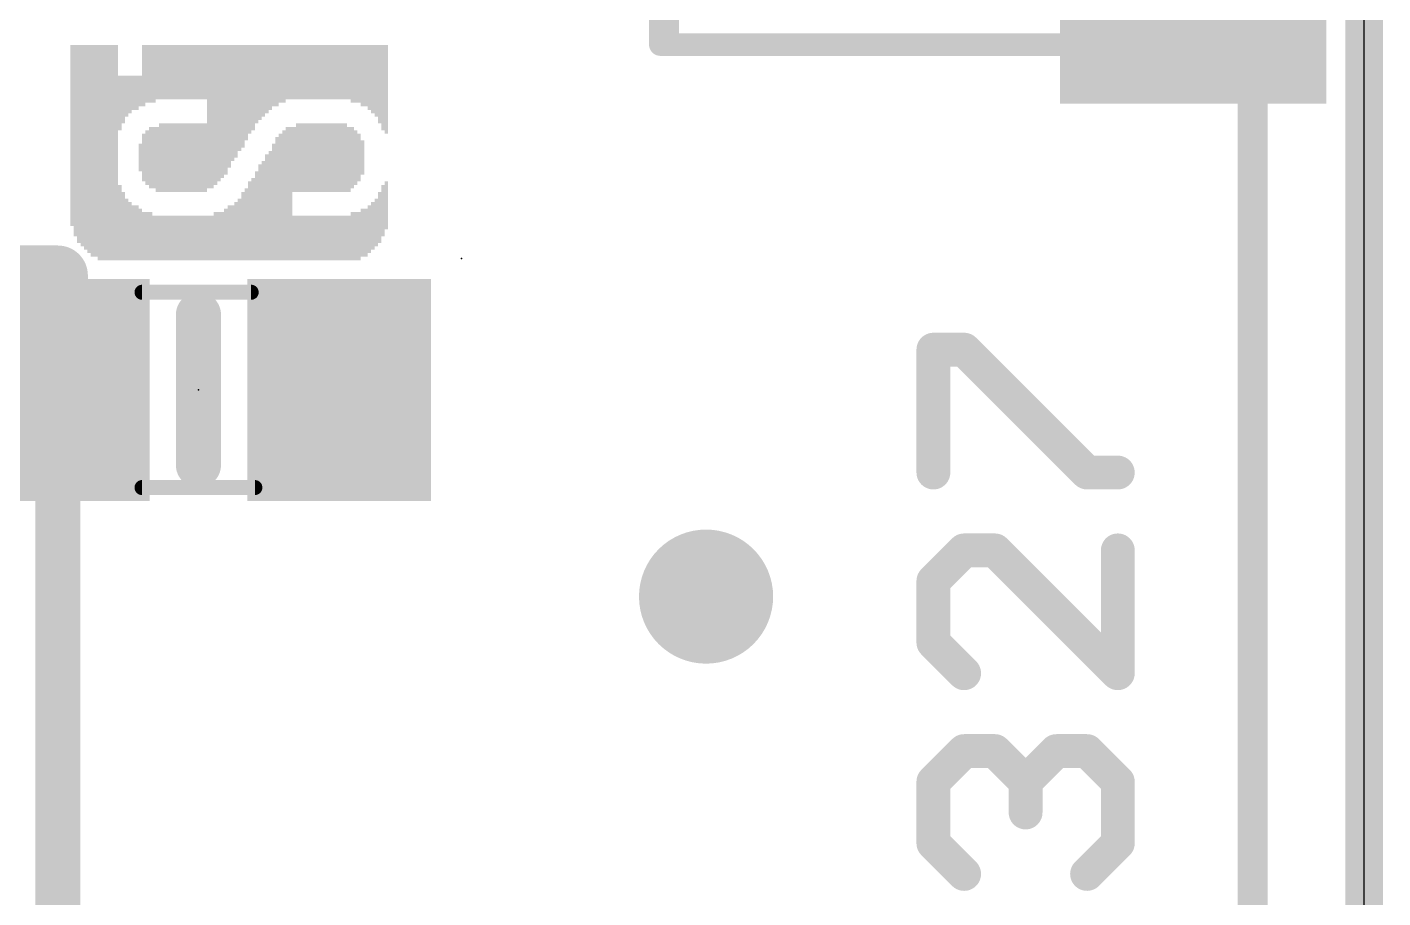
# Model space of a CAD drawing. Extents: x -8.6 to 41.9, y -5.2 to 49.8.
# Drawn here: x 26.53 to 35.69, y 9.65 to 15.53 of the extents above; entities that cross this region are included whole.
import ezdxf

# ---------------------------------------------------------------- set-up
doc = ezdxf.new("R2010")
doc.units = 0
for name, color, linetype in [('1', 12, 'CONTINUOUS'), ('16', 5, 'CONTINUOUS'), ('18', 110, 'CONTINUOUS'), ('20', 53, 'CONTINUOUS'), ('21', 40, 'CONTINUOUS'), ('22', 6, 'CONTINUOUS'), ('23', 40, 'CONTINUOUS'), ('51', 253, 'CONTINUOUS')]:
    doc.layers.add(name, color=color, linetype=linetype)

# ---------------------------------------------------------------- blocks, each defined once
blk = doc.blocks.new('RECT')
blk.add_solid([(-0.5, -0.5), (0.5, -0.5), (-0.5, 0.5), (0.5, 0.5)])
blk = doc.blocks.new('ROUNDV')
at = {"const_width": 0.5}
blk.add_lwpolyline([(0, -0.25, 1), (0, 0.25, 1), (0, -0.25)], format="xyb", dxfattribs=at)

msp = doc.modelspace()

# ---------------------------------------------------------------- linework, layer by layer
at = {"layer": '1'}
for points, const_width in [([(35.56, 41.91), (35.56, -5.08)], 0.254), ([(26.736, 13.854), (22.54, 13.854)], 0.4064), ([(26.736, 13.854), (26.736, 13.081)], 0.4064), ([(26.736, 8.702), (26.736, 13.081)], 0.3048)]:
    msp.add_lwpolyline(points, dxfattribs=dict(at, const_width=const_width))
for points, const_width in [([(26.8376, 13.854, 1), (26.6344, 13.854)], 0.2032), ([(26.736, 13.7524, 1), (26.736, 13.9556)], 0.2032), ([(26.8122, 13.081, 1), (26.6598, 13.081)], 0.1524), ([(26.6344, 13.081, 1), (26.8376, 13.081)], 0.2032)]:
    msp.add_lwpolyline(points, format="xyb", dxfattribs=dict(at, const_width=const_width))
at = {"layer": '16', "const_width": 0.254}
msp.add_lwpolyline([(35.56, 41.91), (35.56, -5.08)], dxfattribs=at)
at = {"layer": '20'}
msp.add_line((35.56, -2.54), (35.56, 39.37), dxfattribs=at)
at = {"layer": '21'}
for points, const_width in [([(30.806, 15.415), (30.806, 16.515)], 0.1524), ([(33.406, 15.415), (30.806, 15.415)], 0.1524), ([(27.686, 12.573), (27.686, 13.589)], 0.3048), ([(32.6506, 12.5226), (32.6506, 13.353)], 0.2286), ([(32.6506, 13.353), (32.8582, 13.353)], 0.2286), ([(32.8582, 13.353), (33.6887, 12.5226)], 0.2286), ([(33.6887, 12.5226), (33.8963, 12.5226)], 0.2286), ([(32.8582, 11.9965), (32.6506, 11.7889)], 0.2286), ([(33.0659, 11.9965), (32.8582, 11.9965)], 0.2286), ([(33.8963, 11.1661), (33.0659, 11.9965)], 0.2286), ([(33.8963, 11.9965), (33.8963, 11.1661)], 0.2286), ([(32.6506, 11.7889), (32.6506, 11.3737)], 0.2286), ([(32.6506, 11.3737), (32.8582, 11.1661)], 0.2286), ([(32.6506, 10.4324), (32.8582, 10.64)], 0.2286), ([(32.8582, 10.64), (33.0659, 10.64)], 0.2286), ([(33.0659, 10.64), (33.2735, 10.4324)], 0.2286), ([(33.2735, 10.4324), (33.4811, 10.64)], 0.2286), ([(33.4811, 10.64), (33.6887, 10.64)], 0.2286), ([(33.6887, 10.64), (33.8963, 10.4324)], 0.2286), ([(32.6506, 10.0172), (32.6506, 10.4324)], 0.2286), ([(33.2735, 10.4324), (33.2735, 10.2248)], 0.2286), ([(33.8963, 10.4324), (33.8963, 10.0172)], 0.2286), ([(32.8582, 9.8096), (32.6506, 10.0172)], 0.2286), ([(33.8963, 10.0172), (33.6887, 9.8096)], 0.2286)]:
    msp.add_lwpolyline(points, dxfattribs=dict(at, const_width=const_width))
for points, const_width in [([(30.806, 15.4531, 1), (30.806, 15.3769)], 0.0762), ([(33.406, 15.3769, 1), (33.406, 15.4531)], 0.0762), ([(30.7679, 15.415, 1), (30.8441, 15.415)], 0.0762), ([(27.7622, 13.589, 1), (27.6098, 13.589)], 0.1524), ([(32.7078, 13.353, 1), (32.5935, 13.353)], 0.1143), ([(32.6506, 13.4101, 1), (32.6506, 13.2958)], 0.1143), ([(32.8987, 13.3934, 1), (32.8178, 13.3126)], 0.1143), ([(32.8582, 13.2958, 1), (32.8582, 13.4101)], 0.1143), ([(27.6098, 12.573, 1), (27.7622, 12.573)], 0.1524), ([(32.5935, 12.5226, 1), (32.7078, 12.5226)], 0.1143), ([(33.6887, 12.5797, 1), (33.6887, 12.4654)], 0.1143), ([(33.6483, 12.4821, 1), (33.7291, 12.563)], 0.1143), ([(33.8963, 12.4654, 1), (33.8963, 12.5797)], 0.1143), ([(32.8582, 12.0536, 1), (32.8582, 11.9393)], 0.1143), ([(32.8987, 11.9561, 1), (32.8178, 12.0369)], 0.1143), ([(33.1063, 12.0369, 1), (33.0254, 11.9561)], 0.1143), ([(33.0659, 11.9393, 1), (33.0659, 12.0536)], 0.1143), ([(33.9535, 11.9965, 1), (33.8392, 11.9965)], 0.1143), ([(32.7078, 11.7889, 1), (32.5935, 11.7889)], 0.1143), ([(32.6102, 11.8293, 1), (32.691, 11.7485)], 0.1143), ([(32.691, 11.4141, 1), (32.6102, 11.3333)], 0.1143), ([(32.5935, 11.3737, 1), (32.7078, 11.3737)], 0.1143), ([(32.8178, 11.1256, 1), (32.8987, 11.2065)], 0.1143), ([(33.8392, 11.1661, 1), (33.9535, 11.1661)], 0.1143), ([(33.8559, 11.1256, 1), (33.9367, 11.2065)], 0.1143), ([(32.8582, 10.6971, 1), (32.8582, 10.5828)], 0.1143), ([(32.8987, 10.5996, 1), (32.8178, 10.6804)], 0.1143), ([(33.1063, 10.6804, 1), (33.0254, 10.5996)], 0.1143), ([(33.0659, 10.5828, 1), (33.0659, 10.6971)], 0.1143), ([(33.4811, 10.6971, 1), (33.4811, 10.5828)], 0.1143), ([(33.5215, 10.5996, 1), (33.4407, 10.6804)], 0.1143), ([(33.7291, 10.6804, 1), (33.6483, 10.5996)], 0.1143), ([(33.6887, 10.5828, 1), (33.6887, 10.6971)], 0.1143), ([(32.7078, 10.4324, 1), (32.5935, 10.4324)], 0.1143), ([(33.3306, 10.4324, 1), (33.2163, 10.4324)], 0.1143), ([(33.9535, 10.4324, 1), (33.8392, 10.4324)], 0.1143), ([(32.6102, 10.4728, 1), (32.691, 10.392)], 0.1143), ([(33.2331, 10.4728, 1), (33.3139, 10.392)], 0.1143), ([(33.2331, 10.392, 1), (33.3139, 10.4728)], 0.1143), ([(33.8559, 10.392, 1), (33.9367, 10.4728)], 0.1143), ([(33.2163, 10.2248, 1), (33.3306, 10.2248)], 0.1143), ([(32.691, 10.0576, 1), (32.6102, 9.9768)], 0.1143), ([(32.5935, 10.0172, 1), (32.7078, 10.0172)], 0.1143), ([(33.8392, 10.0172, 1), (33.9535, 10.0172)], 0.1143), ([(33.9367, 9.9768, 1), (33.8559, 10.0576)], 0.1143), ([(32.8178, 9.7691, 1), (32.8987, 9.85)], 0.1143), ([(33.6483, 9.85, 1), (33.7291, 9.7691)], 0.1143)]:
    msp.add_lwpolyline(points, format="xyb", dxfattribs=dict(at, const_width=const_width))
at = {"layer": '22', "const_width": 0.2032}
msp.add_lwpolyline([(34.807, 0.419), (34.807, 36.919)], dxfattribs=at)
at = {"layer": '23'}
for p in [(29.464, 13.97), (27.686, 13.081)]:
    msp.add_point(p, dxfattribs=at)
at = {"layer": '51'}
for points, const_width in [([(30.856, 15.415), (30.856, 21.515)], 0.1524), ([(35.106, 21.515), (35.106, 15.415)], 0.1524), ([(35.106, 15.415), (30.856, 15.415)], 0.1524), ([(28.042, 13.741), (27.305, 13.741)], 0.1016), ([(28.067, 12.421), (27.305, 12.421)], 0.1016)]:
    msp.add_lwpolyline(points, dxfattribs=dict(at, const_width=const_width))
for points, const_width in [([(30.856, 15.4531, 1), (30.856, 15.3769)], 0.0762), ([(35.106, 15.3769, 1), (35.106, 15.4531)], 0.0762), ([(30.8179, 15.415, 1), (30.8941, 15.415)], 0.0762), ([(35.0679, 15.415, 1), (35.1441, 15.415)], 0.0762), ([(27.305, 13.7664, 1), (27.305, 13.7156)], 0.0508), ([(28.042, 13.7156, 1), (28.042, 13.7664)], 0.0508), ([(27.305, 12.4464, 1), (27.305, 12.3956)], 0.0508), ([(28.067, 12.3956, 1), (28.067, 12.4464)], 0.0508)]:
    msp.add_lwpolyline(points, format="xyb", dxfattribs=dict(at, const_width=const_width))

# ---------------------------------------------------------------- block references
at = {"layer": '1', "rotation": 180}
for p, xscale, yscale in [((34.406, 15.615), 1.8, 1.2), ((26.736, 13.081), 1.24, 1.5), ((28.636, 13.081), 1.24, 1.5)]:
    msp.add_blockref('RECT', p, dxfattribs=dict(at, xscale=xscale, yscale=yscale))
at = {"layer": '18', "xscale": 0.9064, "yscale": 0.9064}
msp.add_blockref('ROUNDV', (31.115, 11.684), dxfattribs=at)
msp.add_blockref('ROUNDV', (31.115, 11.684), dxfattribs=at)
at = {"layer": '21', "rotation": 90}
for p, xscale, yscale in [((26.8317, 14.8006), 1.2243, 0.0231), ((26.8548, 14.7663), 1.2929, 0.0231), ((26.8779, 14.7434), 1.3386, 0.0231), ((26.901, 14.732), 1.3614, 0.0231), ((26.924, 14.7206), 1.3843, 0.0229), ((26.947, 14.7091), 1.4072, 0.0231), ((26.9701, 14.6977), 1.43, 0.0231), ((26.9932, 14.6977), 1.43, 0.0231), ((27.0163, 14.685), 1.4554, 0.0231), ((27.0394, 14.685), 1.4554, 0.0231), ((27.0626, 14.685), 1.4554, 0.0231), ((27.0857, 14.685), 1.4554, 0.0231), ((27.1088, 14.685), 1.4554, 0.0231), ((27.1319, 14.685), 1.4554, 0.0231), ((27.3166, 15.2057), 0.414, 0.0231), ((27.3397, 15.2171), 0.3912, 0.0231), ((27.3628, 15.2171), 0.3912, 0.0231), ((27.3859, 15.2171), 0.3912, 0.0231), ((27.409, 15.2286), 0.3683, 0.0231), ((27.432, 15.2286), 0.3683, 0.0229), ((27.455, 15.2286), 0.3683, 0.0231), ((27.4781, 15.2286), 0.3683, 0.0231), ((27.5012, 15.2286), 0.3683, 0.0231), ((27.5243, 15.2286), 0.3683, 0.0231), ((27.5474, 15.2286), 0.3683, 0.0231), ((27.5706, 15.2286), 0.3683, 0.0231), ((27.5937, 15.2286), 0.3683, 0.0231), ((27.6168, 15.2286), 0.3683, 0.0231), ((27.6399, 15.2286), 0.3683, 0.0231), ((27.663, 15.2286), 0.3683, 0.0231), ((27.686, 15.2286), 0.3683, 0.0229), ((27.709, 15.2286), 0.3683, 0.0231), ((27.7321, 15.2286), 0.3683, 0.0231), ((27.7552, 14.9276), 0.9703, 0.0231), ((27.7783, 14.9276), 0.9703, 0.0231), ((27.8014, 14.939), 0.9474, 0.0231), ((27.8246, 14.9517), 0.922, 0.0231), ((27.8477, 14.9631), 0.8992, 0.0231), ((27.8708, 14.9746), 0.8763, 0.0231), ((27.8939, 14.9974), 0.8306, 0.0231), ((27.917, 15.0203), 0.7849, 0.0231), ((27.94, 15.0317), 0.762, 0.0229), ((27.963, 15.0546), 0.7163, 0.0231), ((27.9861, 15.066), 0.6934, 0.0231), ((28.0092, 15.0901), 0.6452, 0.0231), ((28.0323, 15.113), 0.5994, 0.0231), ((28.0554, 15.1244), 0.5766, 0.0231), ((28.0786, 15.1473), 0.5309, 0.0231), ((28.1017, 15.1587), 0.508, 0.0231), ((28.1248, 15.1702), 0.4851, 0.0231), ((28.1479, 15.1816), 0.4623, 0.0231), ((28.171, 15.193), 0.4394, 0.0231), ((28.194, 15.2057), 0.414, 0.0229), ((28.217, 15.2057), 0.414, 0.0231), ((28.2401, 15.2171), 0.3912, 0.0231), ((28.2632, 15.2171), 0.3912, 0.0231), ((28.2863, 15.2286), 0.3683, 0.0231), ((28.3094, 15.2286), 0.3683, 0.0231), ((28.3326, 15.2286), 0.3683, 0.0231), ((28.3557, 15.2286), 0.3683, 0.0231), ((28.3788, 15.2286), 0.3683, 0.0231), ((28.4019, 15.2286), 0.3683, 0.0231), ((28.425, 15.2286), 0.3683, 0.0231), ((28.448, 15.2286), 0.3683, 0.0229), ((28.471, 15.2286), 0.3683, 0.0231), ((28.4941, 15.2286), 0.3683, 0.0231), ((28.5172, 15.2286), 0.3683, 0.0231), ((28.5403, 15.2286), 0.3683, 0.0231), ((28.5634, 15.2286), 0.3683, 0.0231), ((28.5866, 15.2286), 0.3683, 0.0231), ((28.6097, 15.2286), 0.3683, 0.0231), ((28.6328, 15.2286), 0.3683, 0.0231), ((28.6559, 15.2286), 0.3683, 0.0231), ((28.679, 15.2286), 0.3683, 0.0231), ((28.702, 15.2286), 0.3683, 0.0229), ((28.725, 15.2171), 0.3912, 0.0231), ((28.7481, 15.2171), 0.3912, 0.0231), ((28.7712, 15.2171), 0.3912, 0.0231), ((28.7943, 15.2057), 0.414, 0.0231), ((28.8174, 15.2057), 0.414, 0.0231), ((28.8406, 15.193), 0.4394, 0.0231), ((28.8637, 15.1816), 0.4623, 0.0231), ((28.8868, 15.1702), 0.4851, 0.0231), ((28.9099, 15.1473), 0.5309, 0.0231), ((28.933, 15.1244), 0.5766, 0.0231), ((28.956, 15.113), 0.5994, 0.0229), ((27.155, 15.0203), 0.3683, 0.0231), ((27.178, 15.0432), 0.3226, 0.0229), ((27.201, 15.066), 0.2769, 0.0231), ((27.2241, 15.0774), 0.254, 0.0231), ((27.2472, 15.0889), 0.2311, 0.0231), ((27.2703, 15.0889), 0.2311, 0.0231), ((27.2934, 15.1016), 0.2057, 0.0231), ((27.3628, 14.6507), 0.4166, 0.0231), ((27.3859, 14.6507), 0.4166, 0.0231), ((27.409, 14.6393), 0.4394, 0.0231), ((27.432, 14.6507), 0.4623, 0.0229), ((27.455, 14.6507), 0.4623, 0.0231), ((27.4781, 14.6507), 0.4623, 0.0231), ((27.5012, 14.6507), 0.4623, 0.0231), ((27.5243, 14.6507), 0.4623, 0.0231), ((27.5474, 14.6507), 0.4623, 0.0231), ((27.5706, 14.6507), 0.4623, 0.0231), ((27.5937, 14.6507), 0.4623, 0.0231), ((27.6168, 14.6507), 0.4623, 0.0231), ((27.6399, 14.6507), 0.4623, 0.0231), ((27.663, 14.6507), 0.4623, 0.0231), ((27.686, 14.6507), 0.4623, 0.0229), ((27.709, 14.6507), 0.4623, 0.0231), ((27.7321, 14.6507), 0.4623, 0.0231), ((28.2863, 14.4082), 0.9017, 0.0231), ((28.3094, 14.4082), 0.9017, 0.0231), ((28.3326, 14.6393), 0.4394, 0.0231), ((28.3557, 14.6507), 0.4623, 0.0231), ((28.3788, 14.6507), 0.4623, 0.0231), ((28.4019, 14.6507), 0.4623, 0.0231), ((28.425, 14.6507), 0.4623, 0.0231), ((28.448, 14.6507), 0.4623, 0.0229), ((28.471, 14.6507), 0.4623, 0.0231), ((28.4941, 14.6507), 0.4623, 0.0231), ((28.5172, 14.6507), 0.4623, 0.0231), ((28.5403, 14.6507), 0.4623, 0.0231), ((28.5634, 14.6507), 0.4623, 0.0231), ((28.5866, 14.6507), 0.4623, 0.0231), ((28.6097, 14.6507), 0.4623, 0.0231), ((28.6328, 14.6507), 0.4623, 0.0231), ((28.6559, 14.6507), 0.4623, 0.0231), ((28.679, 14.6507), 0.4623, 0.0231), ((28.702, 14.6393), 0.4394, 0.0229), ((28.725, 14.6507), 0.4166, 0.0231), ((27.3166, 14.652), 0.3226, 0.0231), ((27.3397, 14.6507), 0.3708, 0.0231), ((28.217, 14.3739), 0.8331, 0.0231), ((28.2401, 14.3853), 0.856, 0.0231), ((28.2632, 14.3967), 0.8788, 0.0231), ((28.7481, 14.6507), 0.3708, 0.0231), ((28.7712, 14.652), 0.3226, 0.0231), ((28.7943, 14.652), 0.2311, 0.0231), ((27.2934, 14.652), 0.1854, 0.0231), ((28.1479, 14.3154), 0.7163, 0.0231), ((28.171, 14.3269), 0.7391, 0.0231), ((28.194, 14.351), 0.7874, 0.0229), ((28.1017, 14.2812), 0.6477, 0.0231), ((28.1248, 14.2926), 0.6706, 0.0231), ((28.0323, 14.224), 0.5334, 0.0231), ((28.0554, 14.2354), 0.5563, 0.0231), ((28.0786, 14.2583), 0.602, 0.0231), ((28.956, 14.3281), 0.3251, 0.0229), ((27.155, 14.2113), 0.508, 0.0231), ((27.178, 14.1884), 0.4623, 0.0229), ((27.9861, 14.1884), 0.4623, 0.0231), ((28.0092, 14.1999), 0.4851, 0.0231), ((28.9099, 14.2469), 0.3454, 0.0231), ((28.933, 14.2926), 0.3454, 0.0231), ((27.201, 14.1656), 0.4166, 0.0231), ((27.2241, 14.1542), 0.3937, 0.0231), ((27.2472, 14.1427), 0.3708, 0.0231), ((27.2703, 14.1427), 0.3708, 0.0231), ((27.2934, 14.1313), 0.348, 0.0231), ((27.8708, 14.1313), 0.348, 0.0231), ((27.8939, 14.1427), 0.3708, 0.0231), ((27.917, 14.1427), 0.3708, 0.0231), ((27.94, 14.1542), 0.3937, 0.0229), ((27.963, 14.1656), 0.4166, 0.0231), ((28.7943, 14.144), 0.3226, 0.0231), ((28.8174, 14.144), 0.3226, 0.0231), ((28.8406, 14.1669), 0.3226, 0.0231), ((28.8637, 14.1897), 0.3226, 0.0231), ((28.8868, 14.2126), 0.3226, 0.0231), ((27.3166, 14.1199), 0.3251, 0.0231), ((27.3397, 14.1199), 0.3251, 0.0231), ((27.3628, 14.1199), 0.3251, 0.0231), ((27.3859, 14.1084), 0.3023, 0.0231), ((27.409, 14.1084), 0.3023, 0.0231), ((27.432, 14.1084), 0.3023, 0.0229), ((27.455, 14.1084), 0.3023, 0.0231), ((27.4781, 14.1084), 0.3023, 0.0231), ((27.5012, 14.1084), 0.3023, 0.0231), ((27.5243, 14.1084), 0.3023, 0.0231), ((27.5474, 14.1084), 0.3023, 0.0231), ((27.5706, 14.1084), 0.3023, 0.0231), ((27.5937, 14.1084), 0.3023, 0.0231), ((27.6168, 14.1084), 0.3023, 0.0231), ((27.6399, 14.1084), 0.3023, 0.0231), ((27.663, 14.1084), 0.3023, 0.0231), ((27.686, 14.1084), 0.3023, 0.0229), ((27.709, 14.1084), 0.3023, 0.0231), ((27.7321, 14.1084), 0.3023, 0.0231), ((27.7552, 14.1084), 0.3023, 0.0231), ((27.7783, 14.1084), 0.3023, 0.0231), ((27.8014, 14.1199), 0.3251, 0.0231), ((27.8246, 14.1199), 0.3251, 0.0231), ((27.8477, 14.1199), 0.3251, 0.0231), ((28.3326, 14.1084), 0.3023, 0.0231), ((28.3557, 14.1084), 0.3023, 0.0231), ((28.3788, 14.1084), 0.3023, 0.0231), ((28.4019, 14.1084), 0.3023, 0.0231), ((28.425, 14.1084), 0.3023, 0.0231), ((28.448, 14.1084), 0.3023, 0.0229), ((28.471, 14.1084), 0.3023, 0.0231), ((28.4941, 14.1084), 0.3023, 0.0231), ((28.5172, 14.1084), 0.3023, 0.0231), ((28.5403, 14.1084), 0.3023, 0.0231), ((28.5634, 14.1084), 0.3023, 0.0231), ((28.5866, 14.1084), 0.3023, 0.0231), ((28.6097, 14.1084), 0.3023, 0.0231), ((28.6328, 14.1084), 0.3023, 0.0231), ((28.6559, 14.1084), 0.3023, 0.0231), ((28.679, 14.1084), 0.3023, 0.0231), ((28.702, 14.1084), 0.3023, 0.0229), ((28.725, 14.1199), 0.3251, 0.0231), ((28.7481, 14.1199), 0.3251, 0.0231), ((28.7712, 14.1199), 0.3251, 0.0231)]:
    msp.add_blockref('RECT', p, dxfattribs=dict(at, xscale=xscale, yscale=yscale))
at = {"layer": '51', "xscale": 0.7501, "yscale": 1.4501, "rotation": 180}
for p in [(26.9554, 13.0799), (28.4032, 13.0799)]:
    msp.add_blockref('RECT', p, dxfattribs=at)

doc.saveas('drawing.dxf')
